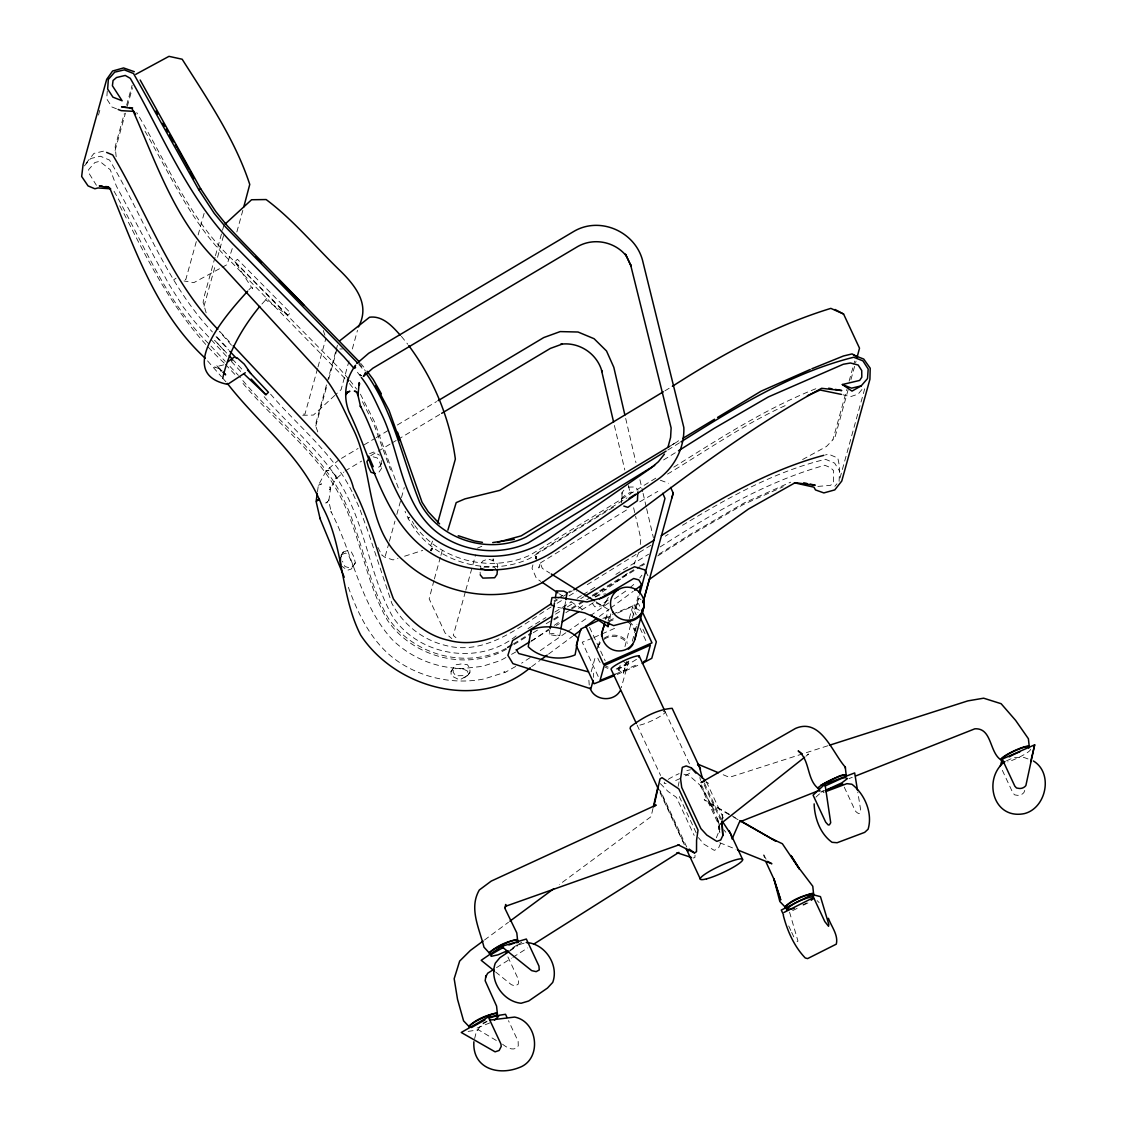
<?xml version="1.0" encoding="UTF-8"?>
<svg xmlns="http://www.w3.org/2000/svg" width="1127" height="1127" viewBox="0 0 1127 1127"><rect width="100%" height="100%" fill="white"/><g stroke="black" fill="none" stroke-linecap="round" stroke-linejoin="round"><path stroke-width="0.75" stroke-dasharray="5 3.75" d="M593.633 677.397L593.633 673.213M610.82 613.835L608.974 623.301M621.371 502.755L622.076 492.513L623.893 490.146M116.166 156.723L115.165 146.665L124.336 113.503M493.147 559.02L493.091 561.021L493.147 558.964M622.076 492.513L621.949 496.401L624.414 499.712M722.506 819.301L722.801 812.609L721.914 819.822M379.052 472.044L381.377 468.663L381.264 460.506M640.291 544.468L640.812 538.621L635.614 516.335M107.262 90.921L106.713 98.88L111.982 107.023L116.588 108.84M839.094 481.328L839.685 467.212L837.812 458.027L828.655 454.195L825.457 454.942M695.063 855.238L694.88 857.605L693.091 858.027M317.772 431.895L315.743 426.076L316.138 422.273L326.816 383.645M317.49 491.654L318.377 485.244L326.154 470.875L338.452 460.182M560.612 630.585L559.739 635.741L558.555 636.192L550.032 634.698L549.201 633.909L549.779 630.472M564.712 606.523L565.585 601.367M678.102 786.435L679.088 781.828M652.956 808.468L651.082 816.624L559.316 884.596M474.65 1038.601L476.2 1032.219L481.285 1024.866L486.808 1021.696M622.71 661.028L626.189 663.38L623.428 673.382L618.779 670.241L620.104 665.169M624.964 646.588L630.697 624.612M632.458 617.85L638.643 594.197M639.46 610.425L635.98 608.073L639.544 594.577M638.84 552.371L633.98 564.261M623.428 673.382L626.682 661.521M632.289 641.207L636.952 624.273M635.05 631.176L636.924 624.4M98.486 115.053L100.359 108.277M126.633 105.205L132.127 85.3M115.095 150.497L125.407 113.193M127.295 106.403L132.451 87.751M196.309 241.572L185.758 279.707L182.489 279.158M198.141 234.937L204.114 213.383M215.003 257.336L203.762 297.965L203.128 302.445L206.297 313.306M215.468 255.646L222.033 231.937M222.498 230.246L223.907 225.175M204.029 306.192L215.68 264.056M217.553 257.322L224.076 233.712M232.261 248.56L227.02 264.662L220.977 267.93M236.853 231.951L242.84 210.34M317.546 368.585L304.952 414.144L300.655 414.06M318.011 366.895L325.957 338.199M327.281 381.968L335.649 351.751M336.114 350.074L337.508 345.031M315.743 426.076L326.872 385.871M328.732 379.165L337.072 349.004M349.046 360.823L341.087 389.646L336.057 394.267M352.342 348.961L357.498 330.31M388.942 542.918L385.223 556.344L381.715 554.878L384.744 557.203L393.027 559.922L397.972 558.33M389.407 541.242L394.971 521.111M396.831 514.391L401.001 499.289M401.466 497.613L404.255 487.554M433.923 580.602L429.176 598.831L445.095 632.994L451.814 638.572M434.388 578.926L440.432 557.062M440.896 555.386L443.221 546.975M465.366 591.788L453.308 635.403L458.28 639.699M465.831 590.111L475.58 554.878M532.93 564.866L532 568.191L536.452 578.475L540.749 581.363M591.196 671.791L595.859 654.942M598.183 646.532L600.043 639.798M605.636 619.582L608.425 609.482M608.059 621.033L609.904 614.37M629.289 618.54L632.515 606.875L636.234 614.849M618.779 670.241L621.09 661.915M635.98 608.073L638.741 598.085L641.066 599.649M628.81 661.042L621.259 687.667M802.579 459.548L826.471 446.475L832.909 439.784L846.814 389.519M849.124 381.151L854.689 361.049M848.152 389.674L835.149 436.67L832.909 439.784M850.941 379.602L856.041 361.133M840.024 477.961L865.198 386.998M432.627 541.087L429.331 548.285M340.932 555.484L343.27 552.033L340.453 558.189L343.27 552.033L347.215 550.638L351.258 551.821L354.033 557.09L355.315 562.88L351.258 569.05L347.426 570.276L341.678 566.12M1024.739 790.407L1023.964 792.464A7.65 7.48 15.5 0 1 1017.47 795.338L1014.652 794.859L1012.934 793.042L1001.804 769.192M716.335 837.784L718.223 833.191L719.082 826.021L719.829 832.712M720.702 843.193L718.434 848.251L714.335 850.364L703.995 844.222L698.402 837.6M592.365 603.382L594.802 606.805L603.551 605.523L608.425 597.324M462.859 668.48L463.155 669.255L462.859 668.48C436.558 668.339 410.792 657.914 392.041 639.418C359.724 603.818 352.85 553.033 330.929 511.475L331.352 512.729L328.788 501.022L330.436 489.259L329.563 489.71L336.057 478.848L343.763 472.143M86.004 163.359L93.978 153.385L103.585 151.145M451.025 671.565L455.491 664.845L461.352 663.944L467.268 664.62L469.846 667.959L469.973 672.129L467.874 675.425L459.591 679.919L451.152 675.749L451.025 671.565L452.66 669.311L457.59 668.438L463.535 669.1L467.747 671.241L467.874 675.425L464.014 677.834M409.186 517.223L408.087 518.899L409.171 517.279M381.701 463.521L379.56 466.719L375.587 468.438M355.315 562.88L352.976 566.332L349.032 567.726L344.989 566.543L342.453 561.19M603.551 605.523L606.382 601.409M469.973 672.129L467.606 675.552L455.829 675.777L453.251 672.453L453.124 668.269M639.77 577.94L641.897 575.207M861.944 389.519L858.154 394.098L850.533 396.676L842.911 394.774M84.412 165.908L90.808 158.47L100.402 156.244L109.558 160.076C143.749 217.243 165.993 282.962 212.425 331.972M834.839 486.286L836.967 483.807M261.915 304.051L267.296 298.106L265.493 299.712L287.878 315.25L290.442 312.855L237.445 259.28L234.881 261.661L252.504 288.794L252.321 286.061L248.813 289.907M815.892 797.183L819.301 794.042L824.161 792.211M334.789 395.422L313.419 415.074L302.726 415.271M594.492 595.887L598.831 591.9L604.1 589.196L606.749 590.111M621.371 498.683L625.71 494.739L630.965 492.048L633.642 492.908M627.316 573.333L619.963 579.63L594.267 597.521M629.965 587.702L636.558 582.053M608.228 600.071L600.86 604.875L596.887 603.494L594.45 600.071M805.932 756.217L808.651 754.062L805.664 755.189M531.648 666.649L540.101 660.38M548.567 654.097L572.544 636.318M599.353 616.441L609.228 609.115M610.637 608.073L633.205 591.337M484.483 940.017L508.488 922.238M327.872 501.67L325.773 503.022L328.788 501.022L328.225 499.176L328.619 500.473M173.671 279.862L176.037 278.186M517.082 945.032L510.024 949.385M531.465 641.263L548.581 629.331M554.301 625.358L558.583 622.372M578.56 608.467L584.279 604.481M530.253 657.562L521.604 663.169M540.242 650.603L565.937 632.712M567.374 631.712L588.773 616.807M590.21 615.807L608.763 602.889M614.469 598.916L627.316 589.97M510.39 949.948L521.998 942.017M509.587 951.16L517.927 945.539M650.969 545.214L584.04 586.646M665.296 536.156L668.17 534.353M660.112 546.947C711.757 513.968 765.402 481.919 824.795 465.254L830.416 467.606L833.656 470.692L833.445 482.638L830.486 485.385L816.976 486.47M658.83 554.245L690.442 534.254L744.426 502.797L790.689 482.173M657.759 555.935L689.372 535.959L743.369 504.487L783.251 486.709M496.556 967.628L511.376 958.26M512.87 957.316L527.69 947.948M669.889 446.236L678.637 440.756M679.496 442.798L667.578 450.194M554.371 601.832L557.358 599.987M563.331 596.31L567.811 593.535M569.304 592.619L572.291 590.773M551.202 606.932C519.674 626.598 485.427 656.252 445.264 645.362C422.4 639.826 402.818 624.189 391.886 603.438L367.98 531.395L359.428 507.995L352.948 493.696M557.161 603.241L561.64 600.48M569.107 595.859L576.573 591.252M536.691 553.413L627.077 497.824M626.457 510.024L540.509 562.88L538.805 567.98L540.199 562.922L542.326 568.417L549.779 573.051M639.784 501.825L657.83 491.358M516.124 635.924C479.031 665.803 419.512 656.28 392.858 617.047C371.459 579.137 366.5 533.93 346.651 495.021C327.084 455.294 290.301 427.837 262.309 394.52M528.042 628.584L545.905 617.554M554.836 612.046L571.22 601.945M577.165 598.282L581.631 595.521M583.124 594.605L598.014 585.42M615.877 574.404L648.631 554.202M555.555 614.145L561.485 610.496M567.402 606.847L574.812 602.297M580.743 598.648L583.701 596.831M506.079 648.391C466.522 669.466 413.722 655.351 388.519 618.596C366.81 580.63 361.936 535.297 342.129 496.232C317.913 449.039 272.509 417.201 239.586 376.629M513.503 643.827L531.324 632.853M546.172 623.71L552.117 620.047M553.596 619.132L561.021 614.567M571.417 608.157L583.293 600.846M592.196 595.366L638.234 567.022M639.713 566.106L645.658 562.443M506.502 649.18C466.987 671.607 412.919 657.492 387.463 620.287C365.754 582.335 360.879 537.001 341.058 497.937C317.476 451.73 273.157 420.498 240.91 380.87M513.926 644.602L531.747 633.642M533.24 632.726L537.692 629.979M554.019 619.92L559.964 616.258M565.895 612.609L570.361 609.862M571.84 608.946L585.209 600.719M586.688 599.803L591.14 597.056M592.633 596.141L640.136 566.881M641.629 565.965L644.588 564.148M531.226 640.925L549.004 629.979M556.414 625.429L559.372 623.611M581.602 609.932L593.45 602.649M663.592 459.929L675.496 452.631M554.047 600.888L557.048 599.057M558.541 598.141L564.514 594.478M566.008 593.549L571.995 589.886M655.815 478.158L529.986 555.188C490.597 573.15 440.389 560.837 414.821 525.619M673.791 467.156C720.125 438.22 766.177 408.143 817.272 388.167M613.553 507.122L529.676 558.471C484.427 579.701 423.484 558.654 405.058 511.32M667.48 474.115C707.305 450.18 745.637 423.076 788.252 404.241M664.874 390.858L670.875 387.251M672.58 444.559L678.581 440.939M341.467 458.379L358.076 448.461M364.12 444.855L374.685 438.544M376.193 437.642L388.266 430.429M397.324 425.02L436.572 401.578M345.059 471.016L361.654 461.098M370.713 455.688L390.336 443.968M391.844 443.066L396.38 440.361M397.887 439.46L441.657 413.327M682.497 525.295C727.366 498.106 774.066 471.734 825.471 459.295L834.628 463.112L839.826 471.537M505.91 657.492L500.261 660.633L482.3 666.381L462.845 668.508M511.545 654.35L515.772 651.984M515.715 666.451L505.431 672.199L484.032 678.961C455.167 684.54 424.766 678.708 400.029 662.789C373.136 645.348 358.682 615.863 348.13 586.66M219.469 268.747L193.816 282.652L184.039 280.961M792.661 910.616L797.296 908.292M803.466 905.178L811.201 901.29M802.818 904.882L806.678 902.981M489.865 1022.865L474.171 1029.233M318.377 485.244L321.589 483.892L319.279 484.779M595.507 596.986L601.057 594.352L605.988 593.887M602.889 618.413L610.707 614.962M612.271 614.271L638.502 603.579L640.728 608.369M604.79 618.667L611.186 615.849M617.568 613.032L630.345 607.397L634.064 615.37M592.379 638.178L582.222 642.221L598.578 677.299M593.971 637.473L617.934 626.908M615.018 674.326L638.981 663.761M617.187 674.467L640.629 664.127M1006.51 760.81L1014.314 757.358L1023.908 757.429L1028.655 759.189M477.439 548.159L481.807 546.299M369.557 453.702L373.629 452.054L379.475 455.139M848.997 778.63L852.266 777.334M820.893 792.196L824.02 791.013M341.664 554.583L345.679 553.075L348.905 555.78L353.202 566.557M549.201 633.909L553.118 633.543L559.739 635.741M404.579 556.217L422.738 550.399M827.753 745.792L729.394 777.334L721.491 774.038M519.322 944.609L524.844 942.933M821.738 791.309L824.471 790.562M628.317 487.089L635.558 486.977L638.023 490.301M223.639 364.866L214.51 367.106L218.229 368.261L222.104 371.163L216.595 365.557L221.977 371.093M483.892 567.205L494.246 567.092L496.852 570.304M468.128 1031.402L478.44 1029.824L496.528 1040.615M339.805 348.976L342.538 348.947M557.837 607.411L561.612 608.115M683.92 774.235L689.104 775.432L700.445 785.533L714.236 810.13L709.686 803.607L704.15 799.663L729.578 814.384M797.071 941.679L797.972 941.115L789.562 912.166M373.164 456.829L377.235 457.928L380.053 463.028L381.377 468.663M660.352 480.229L668.621 483.258M719.773 842.728L736.058 849.307M705.84 781.927L708.658 783.35M709.686 803.607L732.198 816.371M733.691 817.23L738.312 819.836M731.071 815.244L738.551 819.583M502.557 1044.208C506.784 1047.659 514.306 1052.111 518.265 1045.856L518.138 1041.348L508.488 1020.668M595.929 601.776L607.847 609.186M361.513 375.671L359.71 374.516L361.471 375.728M559.372 593.887L562.232 595.803M570.825 601.593L583.716 610.256M495.612 971.967L511.334 984.674L515.081 985.998L518.237 984.167L518.645 979.969L506.784 954.513M660.366 783.589L668.198 791.591L676.454 797.409L694.176 835.417M817.103 900.6L819.132 902.6M234.881 261.661L287.878 315.25M358.837 363.049L365.289 370.727M241.77 369.036L231.486 358.175M216.046 336.663L228.584 349.976M226.682 353.075L214.679 340.326L226.288 352.821M220.061 331.775L230.796 343.228M216.877 336.874L228.823 349.609M270.607 394.168C298.007 426.386 333.338 453.42 352.23 492.105M226.513 356.343L195.225 322.35L183.307 307.079L168.332 283.187L116.377 186.096L110.305 169.783L99.739 161.302L94.893 162.513L88.653 169.613L88.695 172.811L96.401 185.293M231.289 361.429L240.84 371.614M210.96 346.102L225.273 361.373M230.035 366.458L238.389 375.361M224.217 363.063C180.94 323.407 153.23 271.565 127.182 219.779M225.4 364.345L236.135 375.784M401.381 336.339L407.777 344.242M231.472 345.2L219.371 331.394M208.565 343.566C164.725 300.219 142.819 241.178 112.573 188.674M360.626 363.274L366.106 369.91M358.865 364.415L364.303 371.008M348.609 378.968L338.466 367.458L232.416 259.506C189.153 218.877 166.711 162.598 136.719 112.587M349.736 380.25L356.667 389.111M344.918 378.418L232.092 262.802C192.9 226.302 171.318 176.404 144.791 130.901M349.426 383.546L353.554 388.618M207.551 360.879L221.484 376.756M222.653 378.08L226.133 382.053M335.874 475.848L332.606 472.481L335.902 475.819L336.057 478.848L336.043 477.876M723.731 829.768L725.816 832.233M357.47 372.276L360.372 376.179M766.106 859.154L763.049 853.322L764.5 857.633M412.257 521.421L413.961 524.21M646.292 572.77L647.912 575.7M686.752 847.081L660.521 790.844M360.415 394.154L374.375 421.526L398.986 489.808M362.443 401.677L374.065 424.809L390.548 469.889M659.478 789.83L684.596 844.743M119.772 205.875L126.379 218.286M377.883 547.426L380.954 553.385M219.554 368.614L220.934 371.361M844.25 787.139L855.379 811.003A5.748 2.24 53.9 0 0 859.788 813.384L860.577 809.355L857.774 792.013M788.703 925.971L790.929 930.747M791.675 932.339L793.901 937.115M634.163 604.621L637.882 612.581M642.925 629.19L645.151 633.98M640.009 628.119L646.701 642.46M706.39 781.772L723.337 818.103M704.375 782.955L722.097 820.963M704.121 784.772L720.378 819.611M701.403 784.913L719.871 824.513M700.445 785.533L719.646 826.711L719.829 829.824M665.127 711.672L690.118 765.247M696.19 832.853L679.215 796.423L678.637 793.042M637.107 725.084L660.619 775.503M589.562 627.316L605.171 660.788M660.042 792.633L684.807 845.757M323.28 330.521L325.421 336.663M719.646 826.711L717.533 818.005L719.956 834.417M614.398 425.471L624.809 470.044M628.401 485.483L630.402 494.049M633.613 507.77L635.219 514.616M625.682 418.413L635.966 462.704M639.925 479.736L642.686 491.668M643.08 493.372L646.25 506.995M646.644 508.7L653.378 537.664M330.31 488.47L329.957 486.794L330.422 489.287M699.895 777.475L700.501 780.447M588.872 680.201L589.238 685.033M497.599 567.994L497.43 563.923L493.499 560.781L487.878 558.964L482.581 561.119L480.665 564.444L480.82 568.501M480.13 572.178L480.243 574.883M663.324 711.503A15.567 2.437 -25 0 1 658.267 717.462A15.567 2.437 -25 0 1 638.91 725.253M689.569 773.192A15.567 2.437 -25 0 1 682.934 777.123M680.229 778.461A15.567 2.437 -25 0 1 674.721 780.884M666.099 783.547A15.567 2.437 -25 0 1 664.62 782.18M668.241 779.349A15.567 2.437 -25 0 1 679.158 773.615M686.85 770.671A15.567 2.437 -25 0 1 690.513 769.797M636.473 659.323A15.567 2.437 -25 0 1 614.032 669.508M628.077 661.732A16.863 16.511 15.5 0 1 614.384 669.452M607.89 668.367A16.863 16.511 15.5 0 1 604.931 666.916M600.113 662.493A16.863 16.511 15.5 0 1 597.817 658.14M597.944 647.025A16.863 16.511 15.5 0 1 601.381 641.559M603.847 639.446A16.863 16.511 15.5 0 1 627.359 643.362M627.5 661.788A16.863 16.511 15.5 0 1 618.005 667.79M608.242 667.114A16.863 16.511 15.5 0 1 605.269 665.677M597.451 648.898A16.863 16.511 15.5 0 1 599.733 642.869M604.199 638.192A16.863 16.511 15.5 0 1 627.711 642.108M608.622 622.203A16.863 16.511 15.5 0 1 614.581 619.568M627.302 621.695A16.863 16.511 15.5 0 1 634.416 630.458M608.96 620.949A16.863 16.511 15.5 0 1 614.933 618.314M629.007 621.357A16.863 16.511 15.5 0 1 635.219 630.768M487.103 1021.147A15.567 2.437 -25 0 1 482.962 1023.105M1030.289 749.216A15.44 2.409 -25 0 1 1023.485 754.977A15.44 2.409 -25 0 1 1007.792 761.88M504.84 672.34L504.008 671.65L504.811 672.368M326.957 470.621L326.154 470.875L328.999 470.213L326.957 470.621"/><path stroke-width="1.5" d="M590.872 615.074L608.059 626.626L608.059 622.442M497.444 569.586L497.007 574.376L494.668 577.742L482.849 578.109L480.243 574.883M637.882 491.893L637.431 500.726L627.838 507.361L623.837 506.079M505.629 904.474L505.093 908.742L516.8 932.917L517.645 940.763A15.567 2.437 -25 0 0 502.191 944.82A15.567 2.437 -25 0 0 490.034 953.766L483.962 947.159C479.482 928.634 468.564 908.39 479.341 889.964L491.231 881.103L656.168 805.016L653.843 806.608L659.999 778.912L662 777.658L678.834 788.9L698.036 830.078L696.571 840.193L696.514 851.674L694.514 852.928L678.074 844.799M355.611 365.261C345.369 378.855 342.693 396.746 349.314 412.538C375.249 465.507 387.195 539.974 450.434 562.627C484.765 575.587 524.562 571.065 555.019 550.554L657.633 479.553C674.27 467.888 684.582 447.954 683.835 427.556L642.939 261.971C636.262 232.134 600.367 215.68 573.784 231.444L368.712 353.244L356.879 363.472M664.423 454.111L658.45 461.69L651.04 467.987L548.426 538.988C521.181 557.302 485.61 561.359 454.914 549.765C395.056 527.633 386.279 455.364 360.288 405.833L360.64 406.861L357.992 395.45L359.189 382.574L359.541 384.011M316.138 501.346L317.265 493.274M550.075 628.753L554.47 602.959M555.343 597.803L556.513 590.928L563.683 591.14L567.05 592.774L565.881 599.649M560.908 628.866L564.712 606.523M1030.67 761.796L1034.671 744.82L1002.213 759.133L1000.325 766.008M1034.671 744.82L1025.866 785.604A7.65 7.48 15.5 0 1 1019.371 788.463L1016.54 787.998L1014.835 786.181L1002.213 759.133M653.322 806.847L657.83 787.28M639.079 592.506L641.291 584.054L638.798 579.898L633.712 578.503L599.381 599M639.995 592.901L664.972 498.43L662.746 493.316M668.142 446.574L670.593 437.431L671.128 427.978L630.599 264.789L631.007 265.845L625.57 254.336L631.007 265.845M643.01 602.255L649.532 578.644M642.953 602.762L673.213 493.006L670.579 487.428M243.756 207.016L249.757 184.434C235.036 139.452 207.34 98.965 182.165 59.224L168.98 56.35L135.761 74.34M358.428 326.929C370.304 305.192 356.273 286.751 341.002 271.551C316.039 247.644 293.908 220.3 266.127 199.549L251.575 199.747L225.161 224.019M437.713 522.843L455.35 459.083C449.912 418.385 433.317 378.545 408.777 345.651M447.87 530.169L456.196 502.614L464.944 498.881L499.881 490.344L663.366 391.773M601.452 634.74L604.706 622.949M593.168 680.469L590.858 688.794L512.898 663.62L507.897 655.336L512.588 640.573L552.596 615.962M608.059 626.626L608.974 623.301M671.833 498.007L673.213 493.006M634.867 639.15L643.714 607.157M697.571 764.923L697.796 764.134L718.336 772.713M856.971 357.78L859.507 348.187L843.574 314.024L830.838 308.375C774.362 325.661 721.914 354.484 672.368 386.336M222.695 378.39C228.513 351.624 242.474 327.492 259.745 306.417M722.013 821.569L722.816 835.558L720.716 839.967L716.814 841.376L706.812 835.065L700.895 828.599L681.708 787.421L680.581 778.827L682.3 767.36L686.202 765.951L691.217 767.797L704.924 780.025M347.412 380.25L348.06 379.081L347.82 381.56M358.907 385.025L359.569 383.955M364.584 374.629L365.12 373.77L363.373 376.404L372.812 368.247L577.883 246.447C593.901 237.445 614.863 241.657 626.33 255.942M496.218 1015.117L497.289 1013.539L496.148 1013.088C486.498 1015.258 476.059 1019.118 469.071 1026.26L470.213 1026.725M785.082 907.024C791.872 899.402 802.649 895.979 812.285 893.373L813.426 893.824M369.219 458.224L366.895 461.605L368.473 467.156L371.051 472.34L375.108 473.453M504.797 907.714L506.474 905.291M678.468 450.786L714.236 428.316L768.36 396.929L843.32 364.246L850.476 363.007L858.182 365.021L861.732 370.544L861.803 377.235L859.647 380.433L842.348 384.532L852.012 391.097L861.169 385.885L867.522 378.573L868.184 369.008L862.916 360.865L853.702 357.245C790.929 372.952 735.241 407.735 680.99 441.854M620.23 690.71C613.68 702.403 594.323 700.881 590.083 688.09M247.644 291.189C229.429 311.277 172.741 373.389 227.626 384.377L245.292 372.741M635.445 494.288L629.077 498.388M1004.946 761.5C982.505 778.348 992.774 820.033 1024.373 813.609C1046.279 808.129 1053.618 773.108 1033.389 760.964M243.671 373.657L265.902 394.689L268.465 392.295L247.475 369.994M824.992 784.124L813.074 795.127L825.697 822.175L828.204 824.95L829.387 824.865L830.712 822.738L824.992 784.124L854.675 772.939L857.492 790.281M811.215 900.29L813.68 898.247M720.083 824.246L804.565 757.302M339.65 340.861L369.543 317.236C382.631 315.461 392.379 326.309 400.24 335.128M530.225 667.691C479.144 711.278 395.76 688.555 360.654 635.093C340.002 594.788 344.186 546.398 322.223 506.389C303.191 457.055 258.858 424.245 227.302 383.377M541.509 659.323L547.159 655.139M573.967 635.262L581.011 630.035M586.66 625.851L596.535 618.526M634.614 590.28L641.672 585.054M648.729 579.827L748.539 508.995L795.155 482.708L815.201 485.188L810.271 484.159M483.074 941.059L470.368 950.47L459.661 961.092L454.167 978.715L457.52 999.311L463.577 1020.865L469.114 1026.641M509.897 921.196L553.667 888.78M227.513 362.035L233.965 357.301M471.466 1027.542L484.962 1019.949M820.639 785.35L839.728 775.827L843.841 774.7L846.081 775.77M494.401 1020.174L498.613 1016.399L494.852 1016.272L489.977 1017.878M501.501 946.426L531.69 970.629L536.156 971.643L539.255 969.967L538.96 966.078L526.337 939.03L501.501 946.426L481.201 960.317L494.302 970.911M506.037 952.921L508.939 950.949M508.207 952.09L499.867 957.711L495.288 963.191C488.935 980.504 502.994 1001.551 521.111 1003.255L528.69 1001.001L547.468 988.069L552.723 982.42C559.26 964.923 544.764 943.369 526.224 942.524M654.153 540.129L573.784 589.844M661.324 535.593C712.363 503.205 765.008 471.142 823.851 455.308M493.598 969.502L487.667 973.249L485.596 977.151L485.976 975.559L485.173 980.744L496.57 1006.073L497.401 1013.962A15.567 2.437 -25 0 0 480.778 1018.78A15.567 2.437 -25 0 0 470.086 1027.232M533.62 944.201L678.863 852.392M599.761 619.794L580.799 629.035L576.249 645.517L594.084 683.779L614.06 675.848M643.771 661.648L646.208 660.126L650.364 645.137L604.213 665.493L600.057 680.483L615.018 674.326M551.385 603.678C520.998 623.231 487.301 650.814 448.447 640.263C424.696 635.191 407.199 617.793 393.408 598.874C379.813 562.077 371.361 523.125 353.427 488.047C349.271 470.382 336.438 457.252 325.111 443.813L233.19 345.778M585.195 595.915L625.203 571.319L634.6 566.768L644.672 569.839L646.292 572.77M507.573 647.476L512.024 644.743M516.405 650.04L529.746 641.827M562.345 621.78L578.644 611.764M666.085 451.11L525.929 537.156C488.385 555.104 439.22 539.65 419.793 502.572C402.24 459.224 393.52 410.679 365.317 372.347M654.674 465.395L528.281 542.89C497.218 556.865 458.759 551.751 433.12 529.098C400.367 499.317 399.803 450.49 380.785 412.426C375.023 400.423 369.741 387.942 361.344 377.489M669.579 446.362L521.125 535.888L497.683 542.284M683.075 438.22L714.574 419.23M717.561 417.427L761.049 391.196L810.271 369.473M438.079 400.677L543.749 337.565L560.189 331.592L578.024 332.014L594.07 338.706L606.523 350.99L613.806 367.289L624.879 415.004M441.657 413.327L550.356 348.412L562.345 344.045L560.823 344.228C579.165 341.678 597.296 353.737 602.001 371.656L601.579 370.614L613.595 422.047M488.329 1016.948L461.239 1032.473L495.091 1051.829L499.148 1050.477L501.219 1046.448L500.937 1043.996L488.329 1016.948L505.53 1014.3L507.009 1017.484M825.105 785.984L841.052 778.672L845.165 777.545L847.405 778.616L841.799 782.871L825.837 790.182M618.131 589.773L603.015 597.535L587.026 601.959L559.992 597.493L551.962 597.606L550.638 604.481L554.414 606.481M812.187 894.514L824.795 921.562L828.556 926.281L828.782 924.295L820.456 896.627L812.187 894.514L781.293 910.067L783.519 914.842M784.012 912.433L812.694 897.994M503.473 947.342L492.541 953.667L490.794 955.4L491.161 956.33L497.909 954.865L507.446 950.695M807.383 395.718L820.146 390.027L841.39 394.394M642.193 663.437L651.772 658.323L656.337 641.841L641.474 609.961M811.849 368.783L843.433 355.991L852.082 353.92L856.083 356.019M819.583 790.266L739.481 821.977L732.085 838.939L731 834.487L722.097 820.963M855.534 776.038L974.869 728.803C992.281 727.845 989.097 752.582 1001.241 760.091A15.567 2.437 -25 0 1 1016.089 750.328A15.567 2.437 -25 0 1 1028.923 747.877M508.883 944.961L514.461 943.088M704.431 781.222L701.036 782.504L795.549 728.408C820.85 717.476 832.459 752.906 845.292 767.107L846.278 776.08A15.567 2.437 -25 0 0 832.092 779.349A15.567 2.437 -25 0 0 818.54 788.731C806.397 779.518 810.383 760.147 798.184 750.948L802.255 753.991M825.584 790.421L842.757 783.955M825.781 791.591L846.856 783.659L851.871 784.237C864.747 794.014 872.904 813.271 868.1 829.204L864.691 832.36L837.136 842.728L832.064 842.32C820.202 833.839 814.539 818.089 814.145 803.889M794.169 908.489L786.407 909.869C793.197 902.248 803.988 898.825 813.609 896.219M506.093 906.108L679.074 844.813M354.061 368.402L343.834 356.794L237.712 248.799C189.026 201.31 163.471 136.339 130.281 78.326L125.252 75.453L116.532 77.524L113.052 80.496L112.404 85.751L122.139 100.796L112.939 97.161L107.657 89.019L108.333 79.468L114.686 72.156L124.294 69.874L133.507 73.494L198.662 189.561L200.747 188.885L215.82 211.608L227.358 225.865L244.108 243.488L359.471 361.964M829.43 745.257L967.797 700.895L983.646 698.191L1001.128 703.713L1015.638 720.407L1028.402 738.734L1029.261 746.68M630.134 621.231L613.637 625.626L584.603 612.891L563.261 608.453M861.169 385.885L851.547 388.167L842.348 384.532M492.64 569.727L485.145 569.783L480.82 568.501M492.724 542.566L514.306 539.368M489.569 1020.118L514.588 1017.075C538.171 1021.513 542.284 1059.479 519.138 1067.607C497.866 1075.989 472.298 1068.297 473.875 1041.785M515.828 942.707L518.448 942.383M110.7 188.815L98.035 187.941L94.865 188.772L88.061 185.913L81.665 176.488L83.074 164.669L106.685 79.341L112.601 71.015L123.561 67.944L134.324 71.691M102.388 186.251L99.275 185.969L109.685 187.857C134.564 248.222 155.78 312.658 205.227 358.231M105.515 186.547L108.629 186.828M126.309 107.29L121.561 106.826L132 108.502C156.991 164.162 176.136 225.203 223.146 267.141L325.309 378.235C337.522 393.887 344.876 412.355 353.653 429.993C374.009 472.157 365.035 527.76 403.353 560.429C439.586 594.225 496.739 605.269 541.678 582.983C634.853 518.124 721.519 442.686 821.611 388.308L841.756 390.562L835.206 389.393M129.464 107.614L132.62 107.924M482.441 542.369L474.284 540.974L458.252 535.719M828.655 388.209L831.937 388.801M803.72 482.793L806.988 483.483M794.436 482.807L813.962 487.174L815.483 489.935L823.851 492.922L834.783 489.893L841.77 481.046L869.917 379.278L870.213 368.219L863.733 359.062L853.505 355.132M588.519 671.875L518.772 653.561L516.222 649.631M356.555 391.745L354.343 391.139L356.541 391.816L357.977 395.521M676.89 852.688L691.471 857.492M118.124 109.446L121.181 110.657L133.888 111.362L135.564 114.376M737.678 849.955L771.854 863.761L767.614 861.366M106.628 152.427L112.728 154.977C147.44 213.102 170.008 280.003 217.835 329.323M741.538 821.315L771.46 838.629L782.363 843.729L799.367 869.016L790.957 855.506L799.043 868.142L812.778 886.259L813.609 894.176M843.574 314.024L835.037 309.488M771.46 838.629L775.7 841.038L739.692 820.625M694.514 852.928L689.146 849.082M551.272 573.967L594.45 600.846M542.186 582.321L557.935 592.915M236.825 357.555L244.235 364.12L250.729 373.46M255.843 256.745L261.703 262.577M279.327 280.257L304.121 305.459M223.202 372.333L225.639 374.812L223.287 372.375M785.378 907.263L779.828 901.515L774.108 879.539L773.784 878.651L780.715 899.909L774.108 879.539L765.966 861.958M229.711 351.187L236.529 358.414M229.077 355.625L231.486 358.175L232.007 360.696M251.18 379.066L265.902 394.689M439.586 523.872L428.274 511.813L422.062 502.29L397.535 432.247M357.71 363.119L225.513 226.907L214.215 213.327L198.662 189.561M691.217 767.797L695.838 773.108M367.12 371.262L373.192 379.39L381.335 393.802M687.963 851.251L686.258 848.87L700.459 879.299M375.883 385.617L389.054 410.397L399.789 440.488M697.796 764.134L699.388 766.726L702.431 778.306M166.275 129.041L167.923 131.901M169.571 134.761L173.699 141.917M175.361 144.791L177.009 147.651M155.963 111.08L157.695 114.109M162.894 123.167L164.612 126.182M200.747 188.885L140.171 80.031M177.827 149.102L189.251 169.501M373.234 466.705L368.67 456.153M190.069 170.966L193.886 178.672M819.878 791.168L818.174 787.393M828.43 918.308C831.374 926.577 838.516 934.973 836.304 944.144L807.622 958.584L805.256 957.978C794.126 946.412 787.28 930.733 783.307 915.392M640.108 617.371L651.998 642.869L603.537 664.254L585.702 625.992M700.501 769.121L672.143 708.319C657.083 709.447 642.573 717.674 630.599 726.647L630.106 728.436L658.548 789.463M729.225 830.754L742.496 859.197M639.22 656.111L664.395 710.08M636.375 723.492L611.2 669.508A15.567 2.437 -25 0 1 626.063 659.746A15.567 2.437 -25 0 1 638.896 657.295M316.236 501.98L320.096 518.702M319.73 517.856L344.242 577.235M517.504 940.467L517.124 939.538C507.08 941.242 497.162 945.877 489.47 952.554L489.836 953.484M355.456 367.613L355.132 366.134L355.399 367.67M722.816 835.558L721.942 821.414M845.292 767.107L845.405 768.276M340.453 558.189L340.593 565.148M632.853 644.489A16.863 16.511 15.5 0 1 628.387 649.166M601.677 636.149A16.863 16.511 15.5 0 1 601.874 632.909M635.67 633.98A16.863 16.511 15.5 0 1 614.581 650.378A16.863 16.511 15.5 0 1 604.495 625.64M786.759 907.644A15.567 2.437 -25 0 1 798.677 898.416A15.567 2.437 -25 0 1 812.849 895.556M1004.396 762.697A15.44 2.409 -25 0 1 1002.889 761.303M1009.172 756.893A15.44 2.409 -25 0 1 1020.118 751.653M1001.213 759.711A15.44 2.409 -25 0 1 1015.92 750.004A15.44 2.409 -25 0 1 1028.613 747.624M643.235 600.719A16.863 16.511 15.5 0 1 628.246 621.456M431.106 550.455L431.895 548.525L431.106 550.455M536.283 558.64L535.832 556.611L536.283 558.64M530.831 631.472L528.239 646.701C539.086 657.985 560.866 661.098 575.094 654.886L578.095 638.178C567.247 626.908 545.468 623.78 531.24 629.993L530.831 631.472M347.454 392.083L345.919 394.689L347.454 392.154L349.877 391.28L347.454 392.083M319.42 499.331L317.039 500.74L319.42 499.388M706.559 878.849A23.343 3.649 -25 0 0 742.003 860.986A23.343 3.649 -25 0 0 715.87 867.903A23.343 3.649 -25 0 0 706.559 878.849M612.834 611.933A16.863 16.511 15.5 0 0 641.996 612.003A16.863 16.511 15.5 0 0 627.218 587.167A16.863 16.511 15.5 0 0 612.834 611.933"/></g></svg>
